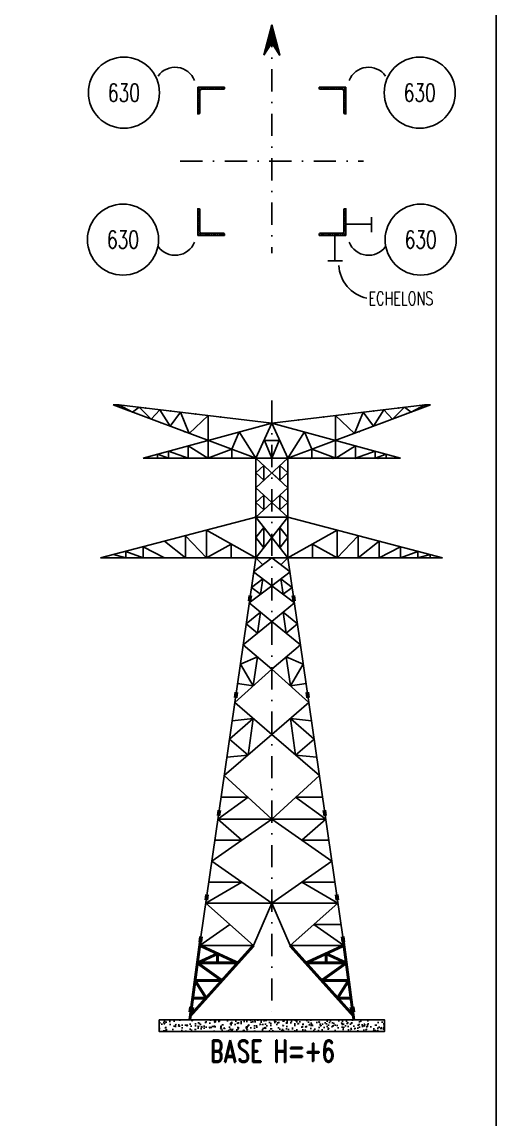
# Model space of a CAD drawing. Extents: x 72871 to 85036, y -56371 to -47761.
# Drawn here: x 83436 to 85036, y -54345 to -50641 of the extents above; entities that cross this region are included whole.
import ezdxf
from ezdxf.enums import TextEntityAlignment as Align

# ---------------------------------------------------------------- set-up
doc = ezdxf.new("R2010")
doc.units = 0
doc.header["$LTSCALE"] = 150
doc.header["$MEASUREMENT"] = 0
doc.linetypes.add('DASHDOT', pattern=[1, 0.5, -0.25, 0, -0.25])
doc.layers.get('0').update_dxf_attribs({"linetype": 'CONTINUOUS'})
for name, color, linetype in [('BOLLINI_1', 7, 'CONTINUOUS'), ('LM', 7, 'CONTINUOUS'), ('LS', 7, 'CONTINUOUS'), ('MZ', 6, 'DASHDOT')]:
    doc.layers.add(name, color=color, linetype=linetype)
doc.styles.add('RD', font='ROMAND8.SHX', dxfattribs={"width": 0.7})
doc.styles.add('RQL', font='ROMANS8.SHX', dxfattribs={"width": 0.7})
doc.styles.add('RS', font='ROMANS8.shx', dxfattribs={"width": 0.7})

# ---------------------------------------------------------------- blocks, each defined once
blk = doc.blocks.new('*X16')
at = {"color": 0}
for p, q in [((117084.5, -38783), (117089.4, -38778.2)), ((117084.5, -38790.1), (117091.5, -38783.1)), ((117084.5, -38797.2), (117091.5, -38790.2)), ((117084.5, -38804.3), (117091.5, -38797.3)), ((117084.5, -38811.3), (117091.5, -38804.3)), ((117084.5, -38818.4), (117091.5, -38811.4)), ((117084.5, -38825.5), (117091.5, -38818.5)), ((117084.5, -38832.5), (117091.5, -38825.5)), ((117084.5, -38839.6), (117091.5, -38832.6)), ((117084.5, -38846.7), (117091.5, -38839.7)), ((117084.5, -38853.8), (117091.5, -38846.8)), ((117084.5, -38860.8), (117091.5, -38853.8)), ((117084.5, -38867.9), (117093.6, -38858.8)), ((117091.6, -38867.9), (117098.6, -38860.9)), ((117098.7, -38867.9), (117105.7, -38860.9)), ((117105.7, -38867.9), (117112.7, -38860.9)), ((117112.8, -38867.9), (117119.8, -38860.9)), ((117119.9, -38867.9), (117126.9, -38860.9)), ((117126.9, -38867.9), (117133.9, -38860.9)), ((117134, -38867.9), (117141, -38860.9)), ((117141.1, -38867.9), (117148.1, -38860.9)), ((117148.2, -38867.9), (117155.2, -38860.9)), ((117155.2, -38867.9), (117162.2, -38860.9)), ((117162.3, -38867.9), (117169.3, -38860.9)), ((117169.4, -38867.9), (117174.2, -38863))]:
    blk.add_line(p, q, dxfattribs=at)
blk = doc.blocks.new('xxx')
blk.add_circle((0, 0), 8)
at = {"color": 3, "style": 'RQL', "width": 0.7}
blk.add_attdef('POS', text='', height=4, dxfattribs=at).set_placement((0, 0), align=Align.MIDDLE)
at = {"color": 3, "style": 'RQL', "width": 0.7, "flags": 1}
blk.add_attdef('POS1', (-0.39, -5.42), '', height=2, dxfattribs=at)
at = {"style": 'RQL', "width": 0.7, "flags": 1}
blk.add_attdef('TIPO', (-0.39, -8.66), '', height=2, dxfattribs=at)

msp = doc.modelspace()

# ---------------------------------------------------------------- hatches: boundary and pattern name
at = {"layer": 'LS'}
h = msp.add_hatch(dxfattribs=at)
h.set_pattern_fill('AR-CONC', color=3, scale=5.332579, style=0)
h.set_pattern_definition([(50, (67261.675, -57381.062), (38.248466, -3.34631), [3.999434, -43.99378]), (355, (67261.675, -57381.06), (-7.399025, 40.11124), [3.19955, -35.19502]), (100.4514, (67264.862, -57381.34), (30.84947, 36.76491), [3.399, -37.38896]), (46.1842, (67261.675, -57370.397), (56.91147, -8.82643), [5.99915, -65.99067]), (96.6356, (67266.42, -57371.13), (49.84163, 51.9456), [5.0985, -56.08343]), (351.1842, (67261.675, -57370.397), (49.84159, 51.94564), [4.79932, -52.79253]), (21, (67267.007, -57373.063), (31.83054, -21.46997), [3.999434, -43.99378]), (326, (67267.007, -57373.063), (12.97498, 38.6692), [3.19955, -35.19502]), (71.4514, (67269.66, -57374.852), (44.80554, 17.19919), [3.399, -37.38896]), (37.5, (67261.675, -57381.062), (0.648434, 17.751828), [0, -34.768416, 0, -35.72828, 0, -35.328336]), (7.5, (67261.675, -57381.062), (14.028391, 21.032316), [0, -20.370452, 0, -33.968529, 0, -13.464762]), (327.5, (67249.783, -57381.062), (28.466504, -1.202756), [0, -13.331448, 0, -41.594117, 0, -55.192194]), (317.5, (67244.45, -57381.062), (31.098864, 5.338177), [0, -17.330882, 0, -27.62276, 0, -39.194456])])
h.paths.add_polyline_path([(83898.795, -54009.665), (83898.795, -54048.534), (84660.31, -54048.534), (84660.31, -54009.665)])

# ---------------------------------------------------------------- linework, layer by layer
at = {"color": 6, "ltscale": 0.01}
for p, q in [((83762.892, -51933.545), (83743.932, -51933.545)), ((84225.042, -52113.665), (83743.932, -51933.545)), ((84279.552, -51995.165), (83762.892, -51933.545)), ((83808.834, -51957.843), (83762.892, -51933.545)), ((83762.892, -51933.545), (83762.892, -51940.643)), ((83832.204, -51941.811), (83808.834, -51957.843)), ((83872.856, -51981.812), (83832.204, -51941.811)), ((83901.515, -51950.078), (83872.856, -51981.812)), ((83936.878, -52005.781), (83901.515, -51950.078)), ((83970.826, -51958.344), (83936.878, -52005.781)), ((84000.9, -52029.749), (83970.826, -51958.344)), ((84279.552, -51995.165), (84796.212, -51933.545)), ((84334.062, -52113.665), (84815.172, -51933.545)), ((84558.205, -52029.749), (84588.278, -51958.344)), ((84588.278, -51958.344), (84622.227, -52005.781)), ((84622.227, -52005.781), (84657.59, -51950.078)), ((84657.59, -51950.078), (84686.249, -51981.812)), ((84686.249, -51981.812), (84726.901, -51941.811)), ((84726.901, -51941.811), (84750.271, -51957.843)), ((84750.271, -51957.843), (84796.212, -51933.545)), ((84796.212, -51933.545), (84815.172, -51933.545)), ((84796.212, -51933.545), (84796.212, -51940.643)), ((83845.842, -52113.665), (84279.552, -51995.165)), ((84064.921, -51969.887), (84000.9, -52029.749)), ((84064.921, -52053.718), (84064.921, -51969.664)), ((84279.552, -51995.165), (84225.042, -52113.665)), ((84713.262, -52113.665), (84279.552, -51995.165)), ((84279.552, -51995.165), (84334.062, -52113.665)), ((84494.183, -52053.718), (84494.183, -51969.664)), ((84494.183, -51969.887), (84558.205, -52029.749)), ((84144.542, -52083.527), (84169.427, -52024.277)), ((84169.427, -52024.277), (84225.042, -52113.665)), ((84389.678, -52024.277), (84334.062, -52113.665)), ((84414.563, -52083.527), (84389.678, -52024.277)), ((84064.042, -52113.665), (83997.522, -52071.764)), ((83997.522, -52071.764), (83997.522, -52113.665)), ((84064.921, -52053.146), (84064.921, -52113.665)), ((84279.552, -52113.665), (84254.667, -52054.415)), ((84254.667, -52054.415), (84304.437, -52054.415)), ((84304.437, -52054.415), (84279.552, -52113.665)), ((84494.183, -52053.146), (84494.183, -52113.665)), ((84495.063, -52113.665), (84561.582, -52071.764)), ((84561.582, -52071.764), (84561.582, -52113.665)), ((83893.242, -52100.571), (83893.242, -52113.665)), ((83931.162, -52113.665), (83893.242, -52100.571)), ((83997.522, -52113.665), (83931.162, -52090.096)), ((83931.162, -52090.096), (83931.162, -52113.665)), ((84144.857, -52083.645), (84064.042, -52113.665)), ((84144.982, -52113.665), (84144.857, -52083.645)), ((84144.982, -52113.665), (84144.857, -52083.645)), ((84414.123, -52113.665), (84414.247, -52083.645)), ((84414.247, -52083.645), (84495.063, -52113.665)), ((84561.582, -52113.665), (84627.942, -52090.096)), ((84627.942, -52090.096), (84627.942, -52113.665)), ((84627.942, -52113.665), (84665.862, -52100.571)), ((84665.862, -52100.571), (84665.862, -52113.665)), ((83845.842, -52113.665), (84225.042, -52113.665)), ((84225.042, -52450.205), (84225.042, -52113.665)), ((84225.042, -52113.665), (84334.062, -52113.665)), ((84225.042, -52113.665), (84334.062, -52213.205)), ((84225.042, -52213.205), (84334.062, -52113.665)), ((84225.042, -52113.665), (84334.062, -52113.665)), ((84252.297, -52138.55), (84225.042, -52163.435)), ((84252.297, -52138.55), (84225.042, -52163.435)), ((84252.297, -52188.32), (84252.297, -52138.55)), ((84252.297, -52188.32), (84252.297, -52138.55)), ((84306.807, -52138.55), (84334.062, -52163.435)), ((84306.807, -52188.32), (84306.807, -52138.55)), ((84306.807, -52138.55), (84334.062, -52163.435)), ((84306.807, -52188.32), (84306.807, -52138.55)), ((84334.062, -52450.205), (84334.062, -52113.665)), ((84713.262, -52113.665), (84334.062, -52113.665)), ((84225.042, -52213.205), (84279.552, -52163.435)), ((84225.042, -52163.435), (84252.297, -52188.32)), ((84334.062, -52213.205), (84279.552, -52163.435)), ((84334.062, -52163.435), (84306.807, -52188.32)), ((84279.552, -52262.975), (84225.042, -52213.205)), ((84279.552, -52262.975), (84334.062, -52213.205)), ((84252.297, -52238.09), (84225.042, -52262.975)), ((84252.297, -52287.86), (84252.297, -52238.09)), ((84306.807, -52238.09), (84334.062, -52262.975)), ((84306.807, -52287.86), (84306.807, -52238.09)), ((84279.552, -52262.975), (84225.042, -52312.745)), ((84225.042, -52262.975), (84252.297, -52287.86)), ((84279.552, -52262.975), (84334.062, -52312.745)), ((84334.062, -52262.975), (84306.807, -52287.86)), ((83701.272, -52450.205), (84225.042, -52312.745)), ((84222.08, -52312.745), (84334.062, -52312.745)), ((84225.042, -52312.745), (84279.552, -52381.475)), ((84334.062, -52312.745), (84279.552, -52381.475)), ((84855.462, -52450.205), (84334.062, -52312.745)), ((84059.142, -52450.205), (84059.142, -52356.482)), ((84225.042, -52450.205), (84059.142, -52356.482)), ((84225.042, -52381.475), (84252.297, -52347.11)), ((84252.297, -52347.11), (84252.297, -52415.84)), ((84334.062, -52381.475), (84306.807, -52347.11)), ((84306.807, -52347.11), (84306.807, -52415.84)), ((84334.062, -52450.205), (84499.962, -52356.482)), ((84499.962, -52450.205), (84499.962, -52356.482)), ((83988.042, -52450.205), (83916.942, -52393.971)), ((83988.042, -52450.205), (83988.042, -52375.227)), ((84059.142, -52450.205), (83988.042, -52375.227)), ((84142.092, -52403.343), (84059.142, -52450.205)), ((84142.092, -52403.343), (84142.092, -52450.205)), ((84225.042, -52450.205), (84279.552, -52381.475)), ((84252.297, -52415.84), (84225.042, -52381.475)), ((84334.062, -52450.205), (84279.552, -52381.475)), ((84306.807, -52415.84), (84334.062, -52381.475)), ((84417.012, -52403.343), (84499.962, -52450.205)), ((84417.012, -52403.343), (84417.012, -52450.205)), ((84499.962, -52450.205), (84571.062, -52375.227)), ((84571.062, -52450.205), (84571.062, -52375.227)), ((84571.062, -52450.205), (84642.162, -52393.971)), ((84642.162, -52450.205), (84642.162, -52393.971)), ((83786.592, -52450.205), (83745.117, -52439.271)), ((83786.592, -52450.205), (83786.592, -52428.336)), ((83845.842, -52450.205), (83786.592, -52428.336)), ((83845.842, -52450.205), (83845.842, -52412.716)), ((83916.942, -52450.205), (83845.842, -52412.716)), ((84642.162, -52450.205), (84713.262, -52412.716)), ((84713.262, -52450.205), (84713.262, -52412.716)), ((84713.262, -52450.205), (84772.512, -52428.336)), ((84772.512, -52450.205), (84772.512, -52428.336)), ((84772.512, -52450.205), (84813.987, -52439.271)), ((84813.987, -52450.205), (84813.987, -52439.271)), ((84225.042, -52450.205), (83701.272, -52450.205)), ((84225.042, -52450.205), (84100.765, -53311.176)), ((84279.552, -52450.205), (84218.2, -52497.605)), ((84225.042, -52450.205), (84248.876, -52473.905)), ((84225.042, -52450.205), (84334.062, -52450.205)), ((84279.552, -52450.205), (84340.904, -52497.605)), ((84334.062, -52450.205), (84310.228, -52473.905)), ((84334.062, -52450.205), (84458.339, -53311.176)), ((84334.062, -52450.205), (84855.462, -52450.205)), ((84218.2, -52497.605), (84279.552, -52544.403)), ((84340.904, -52497.605), (84279.552, -52544.403)), ((84279.552, -52544.403), (84203.148, -52601.885)), ((84210.674, -52549.745), (84248.876, -52521.004)), ((84241.35, -52573.144), (84210.674, -52549.745)), ((84248.876, -52521.004), (84241.35, -52573.144)), ((84279.552, -52544.403), (84355.957, -52601.885)), ((84348.43, -52549.745), (84310.228, -52521.004)), ((84310.228, -52521.004), (84317.754, -52573.144)), ((84317.754, -52573.144), (84348.43, -52549.745)), ((84202.938, -52577.718), (84200.354, -52595.616)), ((84210.444, -52578.801), (84207.861, -52596.699)), ((84348.66, -52578.801), (84351.244, -52596.699)), ((84356.167, -52577.718), (84358.75, -52595.616)), ((84279.552, -52664.988), (84203.148, -52601.885)), ((84279.552, -52664.988), (84355.957, -52601.885)), ((84182.622, -52744.085), (84279.552, -52664.988)), ((84192.885, -52672.985), (84241.35, -52633.436)), ((84241.35, -52633.436), (84231.087, -52704.536)), ((84376.483, -52744.085), (84279.552, -52664.988)), ((84366.22, -52672.985), (84317.754, -52633.436)), ((84317.754, -52633.436), (84328.017, -52704.536)), ((84231.087, -52704.536), (84192.885, -52672.985)), ((84328.017, -52704.536), (84366.22, -52672.985)), ((84279.552, -52825.316), (84182.622, -52744.085)), ((84279.552, -52825.316), (84376.483, -52744.085)), ((84173.266, -52808.901), (84231.087, -52784.701)), ((84173.266, -52808.901), (84217.053, -52881.925)), ((84231.087, -52784.701), (84217.053, -52881.925)), ((84385.838, -52808.901), (84328.017, -52784.701)), ((84328.017, -52784.701), (84342.051, -52881.925)), ((84385.838, -52808.901), (84342.051, -52881.925)), ((84154.554, -52938.533), (84279.552, -52825.316)), ((84404.55, -52938.533), (84279.552, -52825.316)), ((84217.053, -52881.925), (84163.91, -52873.717)), ((84342.051, -52881.925), (84395.194, -52873.717)), ((84155.965, -52903.138), (84153.382, -52921.036)), ((84163.471, -52904.221), (84160.888, -52922.12)), ((84395.633, -52904.221), (84398.217, -52922.12)), ((84403.14, -52903.138), (84405.723, -52921.036)), ((84154.554, -52938.533), (84279.552, -53046.419)), ((84404.55, -52938.533), (84279.552, -53046.419)), ((84217.053, -52992.476), (84136.765, -53061.773)), ((84145.66, -53000.153), (84217.053, -52992.476)), ((84217.053, -52992.476), (84199.264, -53115.716)), ((84413.445, -53000.153), (84342.051, -52992.476)), ((84342.051, -52992.476), (84422.339, -53061.773)), ((84342.051, -52992.476), (84359.84, -53115.716)), ((84279.552, -53046.419), (84118.976, -53185.013)), ((84136.765, -53061.773), (84199.264, -53115.716)), ((84279.552, -53046.419), (84440.128, -53185.013)), ((84422.339, -53061.773), (84359.84, -53115.716)), ((84199.264, -53115.716), (84127.871, -53123.393)), ((84359.84, -53115.716), (84431.234, -53123.393)), ((84118.976, -53185.013), (84279.552, -53331.845)), ((84440.128, -53185.013), (84279.552, -53331.845)), ((84097.782, -53331.845), (84199.264, -53258.429)), ((84199.264, -53258.429), (84108.379, -53258.429)), ((84461.323, -53331.845), (84359.84, -53258.429)), ((84359.84, -53258.429), (84450.726, -53258.429)), ((84279.552, -53331.845), (84077.256, -53474.045)), ((84098.359, -53302.227), (84095.775, -53320.125)), ((84098.359, -53302.227), (84095.775, -53320.125)), ((84098.359, -53302.227), (84095.775, -53320.125)), ((84097.782, -53331.845), (84279.552, -53331.845)), ((84097.782, -53331.845), (84178.404, -53402.945)), ((84097.782, -53331.845), (84279.552, -53331.845)), ((84097.782, -53331.845), (84279.552, -53331.845)), ((84105.865, -53303.31), (84103.281, -53321.208)), ((84105.865, -53303.31), (84103.281, -53321.208)), ((84105.865, -53303.31), (84103.281, -53321.208)), ((84461.323, -53331.845), (84279.552, -53331.845)), ((84279.552, -53331.845), (84481.849, -53474.045)), ((84461.323, -53331.845), (84279.552, -53331.845)), ((84461.323, -53331.845), (84279.552, -53331.845)), ((84461.323, -53331.845), (84380.701, -53402.945)), ((84453.24, -53303.31), (84455.823, -53321.208)), ((84453.24, -53303.31), (84455.823, -53321.208)), ((84453.24, -53303.31), (84455.823, -53321.208)), ((84458.339, -53311.176), (84519.894, -53737.613)), ((84460.746, -53302.227), (84463.33, -53320.125)), ((84460.746, -53302.227), (84463.33, -53320.125)), ((84460.746, -53302.227), (84463.33, -53320.125)), ((84178.404, -53402.945), (84087.519, -53402.945)), ((84380.701, -53402.945), (84471.586, -53402.945)), ((84077.256, -53474.045), (84279.552, -53616.245)), ((84481.849, -53474.045), (84279.552, -53616.245)), ((84056.73, -53616.245), (84178.404, -53545.145)), ((84178.404, -53545.145), (84066.993, -53545.145)), ((84502.375, -53616.245), (84380.701, -53545.145)), ((84380.701, -53545.145), (84492.112, -53545.145)), ((84057.33, -53586.464), (84054.747, -53604.362)), ((84064.836, -53587.548), (84062.253, -53605.446)), ((84494.268, -53587.548), (84496.852, -53605.446)), ((84501.774, -53586.464), (84504.358, -53604.362)), ((84217.975, -53758.445), (84056.73, -53616.245)), ((84056.73, -53616.245), (84279.552, -53616.245)), ((84217.975, -53758.445), (84279.552, -53616.245)), ((84502.375, -53616.245), (84279.552, -53616.245)), ((84341.13, -53758.445), (84279.552, -53616.245)), ((84341.13, -53758.445), (84502.375, -53616.245)), ((84036.204, -53758.445), (84137.352, -53687.345)), ((84036.204, -53758.445), (84137.352, -53687.345)), ((84522.901, -53758.445), (84421.752, -53687.345)), ((84421.752, -53687.345), (84512.638, -53687.345)), ((84522.901, -53758.445), (84421.752, -53687.345)), ((84421.752, -53687.345), (84512.638, -53687.345)), ((84036.804, -53728.664), (84034.221, -53746.562)), ((84044.311, -53729.748), (84041.727, -53747.646)), ((84514.794, -53729.748), (84517.378, -53747.646)), ((84522.3, -53728.664), (84524.884, -53746.562)), ((84036.204, -53758.445), (84217.975, -53758.445)), ((84522.901, -53758.445), (84341.13, -53758.445))]:
    msp.add_line(p, q, dxfattribs=at)
msp.add_lwpolyline([(84100.765, -53311.176), (84039.211, -53737.613)], dxfattribs=at)
for p in [(83852.162, -51943.815), (83936.692, -51954.085), (83936.692, -51954.085), (83936.692, -51954.085), (83936.692, -51954.085), (84622.412, -51954.085), (84622.412, -51954.085), (84706.942, -51943.815), (83824.117, -51963.565), (83904.302, -51993.585), (83904.302, -51993.585), (84021.222, -51964.355), (84021.222, -51964.355), (84021.222, -51964.355), (84021.222, -51964.355), (84105.752, -51974.625), (84368.822, -51984.895), (84453.352, -51974.625), (84537.882, -51964.355), (84537.882, -51964.355), (84654.802, -51993.585), (84734.987, -51963.565), (83984.487, -52023.605), (83984.487, -52023.605), (84574.617, -52023.605), (84414.247, -52083.645), (84627.468, -52089.965), (84409.902, -52113.665), (84485.742, -52113.665), (84561.582, -52113.665), (84637.422, -52113.665)]:
    msp.add_point(p, dxfattribs=at)
at = {"layer": 'LM'}
for p, q in [((84529.539, -51323.583), (84615.484, -51323.583)), ((84491.784, -51361.338), (84491.784, -51447.283))]:
    msp.add_line(p, q, dxfattribs=at)
at = {"layer": 'LS', "color": 6}
for p, q in [((84279.552, -50650.59), (84252.637, -50753.56)), ((84279.552, -50658.182), (84256.002, -50748.281)), ((84279.552, -50650.59), (84306.467, -50753.56)), ((84279.552, -50658.182), (84303.103, -50748.281)), ((84279.552, -50665.774), (84259.366, -50743.002)), ((84279.552, -50673.366), (84262.73, -50737.723)), ((84279.552, -50680.959), (84266.095, -50732.444)), ((84279.552, -50688.551), (84269.459, -50727.165)), ((84279.552, -50696.143), (84272.824, -50721.886)), ((84279.552, -50665.774), (84299.739, -50743.002)), ((84279.552, -50673.366), (84296.374, -50737.723)), ((84279.552, -50680.959), (84293.01, -50732.444)), ((84279.552, -50688.551), (84289.645, -50727.165)), ((84279.552, -50696.143), (84286.281, -50721.886)), ((84252.637, -50753.56), (84279.552, -50711.328)), ((84279.552, -50703.735), (84276.188, -50716.607)), ((84279.552, -50703.735), (84276.188, -50716.607)), ((84279.552, -50703.735), (84282.917, -50716.607)), ((84279.552, -50703.735), (84282.917, -50716.607)), ((84306.467, -50753.56), (84279.552, -50711.328)), ((84307.107, -50754.564), (84279.552, -50711.328))]:
    msp.add_line(p, q, dxfattribs=at)
at = {"layer": 'LS', "color": 0}
for p, q in [((84615.484, -51350.073), (84615.484, -51300.209)), ((84518.274, -51447.283), (84468.409, -51447.283))]:
    msp.add_line(p, q, dxfattribs=at)
at = {"layer": 'LS', "color": 3}
for p, q in [((84028.314, -53817.695), (84096.478, -53786.25)), ((84530.79, -53817.695), (84462.627, -53786.25))]:
    msp.add_line(p, q, dxfattribs=at)
at = {"layer": 'LS', "color": 8}
msp.add_lwpolyline([(72871.282, -47761.325), (72871.282, -56371.325), (82411.282, -56371.325), (82411.282, -55171.325), (85036.282, -55171.325), (85036.282, -47761.325), (72871.282, -47761.325)], close=True, dxfattribs=at)
at = {"layer": 'LS', "color": 6}
for points in [[(84029.552, -50861.365), (84119.552, -50861.365), (84119.552, -50864.865, -0.41421356), (84116.052, -50868.365), (84043.552, -50868.365, 0.41421356), (84036.552, -50875.365), (84036.552, -50947.865, -0.41421356), (84033.052, -50951.365), (84029.552, -50951.365)], [(84529.552, -50861.365), (84439.552, -50861.365), (84439.552, -50864.865, 0.41421356), (84443.052, -50868.365), (84515.552, -50868.365, -0.41421356), (84522.552, -50875.365), (84522.552, -50947.865, 0.41421356), (84526.052, -50951.365), (84529.552, -50951.365)], [(84029.552, -51361.338), (84119.552, -51361.338), (84119.552, -51357.838, 0.41421356), (84116.052, -51354.338), (84043.552, -51354.338, -0.41421356), (84036.552, -51347.338), (84036.552, -51274.838, 0.41421356), (84033.052, -51271.338), (84029.552, -51271.338)], [(84529.552, -51361.338), (84439.552, -51361.338), (84439.552, -51357.838, -0.41421356), (84443.052, -51354.338), (84515.552, -51354.338, 0.41421356), (84522.552, -51347.338), (84522.552, -51274.838, -0.41421356), (84526.052, -51271.338), (84529.552, -51271.338)]]:
    msp.add_lwpolyline(points, format="xyb", close=True, dxfattribs=at)
at = {"layer": 'LS', "color": 3, "const_width": 10}
for points in [[(84038.957, -53737.776), (84002.751, -54009.665)], [(84520.148, -53737.776), (84556.354, -54009.665)], [(84217.975, -53758.445), (84004.644, -53995.445)], [(84036.204, -53758.445), (84164.642, -53817.695)], [(84341.13, -53758.445), (84554.46, -53995.445)], [(84522.901, -53758.445), (84394.463, -53817.695)], [(84096.478, -53786.25), (84028.314, -53817.695)], [(84028.314, -53817.695), (84164.642, -53817.695)], [(84028.314, -53817.695), (84111.31, -53876.945)], [(84096.478, -53786.25), (84096.478, -53817.695)], [(84530.79, -53817.695), (84394.463, -53817.695)], [(84530.79, -53817.695), (84447.795, -53876.945)], [(84462.627, -53786.25), (84462.627, -53817.695)], [(84462.627, -53786.25), (84530.79, -53817.695)], [(84020.424, -53876.945), (84111.31, -53876.945)], [(84020.424, -53876.945), (84057.977, -53936.195)], [(84538.68, -53876.945), (84447.795, -53876.945)], [(84538.68, -53876.945), (84501.128, -53936.195)], [(84005.245, -53965.664), (84002.661, -53983.562)], [(84012.751, -53966.748), (84010.167, -53984.646)], [(84012.534, -53936.195), (84057.977, -53936.195)], [(84546.57, -53936.195), (84501.128, -53936.195)], [(84546.354, -53966.748), (84548.937, -53984.646)], [(84553.86, -53965.664), (84556.444, -53983.562)]]:
    msp.add_lwpolyline(points, dxfattribs=at)
at = {"layer": 'LS', "color": 3}
msp.add_lwpolyline([(83898.795, -54009.665), (84660.31, -54009.665), (84660.31, -54048.534), (83898.795, -54048.534)], close=True, dxfattribs=at)
at = {"layer": 'LS', "color": 6}
for centre, radius, start, end in [((83953.115, -50864.274), 70.375, 21.550402, 144.593476), ((84605.99, -50864.274), 70.375, 35.406524, 158.449598), ((83953.115, -51358.43), 70.375, 215.406524, 338.449598), ((84605.99, -51358.43), 70.375, 201.550402, 324.593476), ((84627.008, -51454.535), 122.028, 183.979904, 257.138908)]:
    msp.add_arc(centre, radius, start, end, dxfattribs=at)
at = {"layer": 'MZ'}
for p, q in [((84279.552, -50650.59), (84279.552, -51421.475)), ((83970.704, -51111.352), (84588.401, -51111.352)), ((84279.552, -51918.457), (84279.552, -54009.665))]:
    msp.add_line(p, q, dxfattribs=at)

# ---------------------------------------------------------------- block references
at = {"layer": 'BOLLINI_1', "xscale": 14.99962500005516, "yscale": 14.99962500005516, "zscale": 14.99962500005516}
for p in [(83780.374, -50879.804), (84778.73, -50879.804), (83777.175, -51375.797), (84781.929, -51375.797)]:
    msp.add_blockref('xxx', p, dxfattribs=at).add_auto_attribs({'POS': '630'})
at = {"layer": 'LS', "color": 6, "xscale": -1, "rotation": 180}
msp.add_blockref('*X16', (-33054.949, -89729.251), dxfattribs=at)
at = {"layer": 'LS', "color": 6, "rotation": 180}
msp.add_blockref('*X16', (201614.054, -89729.251), dxfattribs=at)
at = {"layer": 'LS', "color": 6}
msp.add_blockref('*X16', (-33054.949, -12493.452), dxfattribs=at)
at = {"layer": 'LS', "color": 6, "xscale": -1}
msp.add_blockref('*X16', (201614.054, -12493.452), dxfattribs=at)

# ---------------------------------------------------------------- texts
at = {"color": 7, "style": 'RS', "width": 0.7}
msp.add_text('ECHELONS', height=45, dxfattribs=at).set_placement((84605.788, -51596.569))
at = {"layer": 'LS', "color": 3, "insert": (84281.351, -54115.557), "char_height": 75, "attachment_point": 5, "style": 'RD'}
msp.add_mtext('BASE H=+6', dxfattribs=at)

doc.saveas('drawing.dxf')
